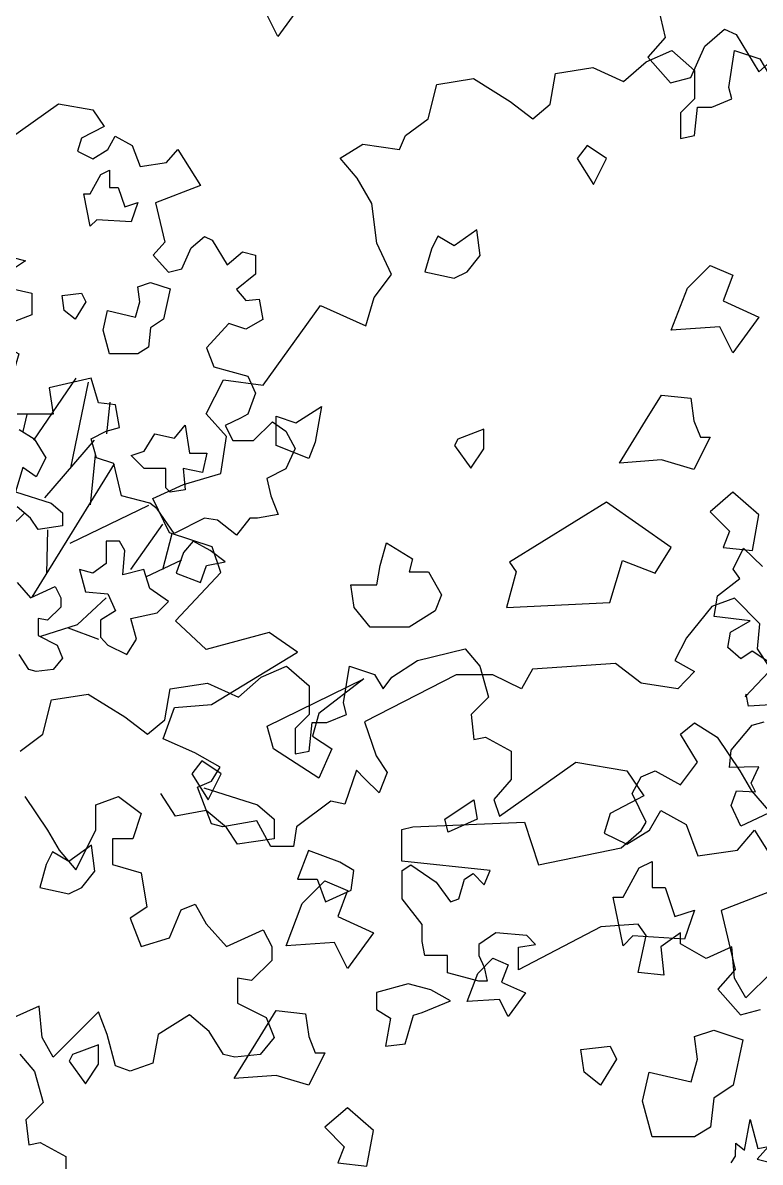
# Model space of a CAD drawing. Header units: inches. Extents: x 11.9 to 85.3, y 21.1 to 37.4.
# Drawn here: x 42.421 to 42.826, y 23.279 to 23.904 of the extents above; entities that cross this region are included whole.
import ezdxf

# ---------------------------------------------------------------- set-up
doc = ezdxf.new("R2010")
doc.units = ezdxf.units.IN
doc.header["$MEASUREMENT"] = 0
doc.layers.add('CAY', color=94, linetype='Continuous')
doc.layers.add('CAY-3', color=61, linetype='Continuous')

# ---------------------------------------------------------------- blocks, each defined once
blk = doc.blocks.new('A$C76451831')
at = {"layer": 'CAY'}
for p, q in [((3764, 1772.8), (3822.4, 1787)), ((3822.4, 1787), (3840.1, 1765.7)), ((3732.8, 1752.2), (3764, 1772.8)), ((3573, 1752.2), (3604.2, 1765.7)), ((3604.2, 1765.7), (3631.9, 1741.6)), ((3673.8, 1720.9), (3680.9, 1765.7)), ((3680.9, 1765.7), (3711.5, 1755.7)), ((3711.5, 1755.7), (3722.2, 1738)), ((3840.1, 1765.7), (3850.7, 1728)), ((3462.1, 1738), (3507.5, 1745.1)), ((3507.5, 1745.1), (3545.3, 1728)), ((3545.3, 1728), (3573, 1752.2)), ((3631.9, 1741.6), (3631.9, 1706.7)), ((3722.2, 1738), (3732.8, 1752.2)), ((3317.1, 1724.4), (3361.9, 1731.5)), ((3361.9, 1731.5), (3406.7, 1703.8)), ((3455.6, 1700.3), (3462.1, 1738)), ((3850.7, 1728), (3829.5, 1706.7)), ((3306.5, 1682.6), (3317.1, 1724.4)), ((3677.3, 1706.7), (3673.8, 1720.9)), ((3406.7, 1703.8), (3434.4, 1682.6)), ((3434.4, 1682.6), (3455.6, 1700.3)), ((3631.9, 1706.7), (3614.8, 1689.6)), ((3653.2, 1696.7), (3677.3, 1706.7)), ((3829.5, 1706.7), (3833, 1676.1)), ((3614.8, 1689.6), (3614.8, 1658.4)), ((3631.9, 1661.9), (3635.5, 1696.7)), ((3635.5, 1696.7), (3653.2, 1696.7)), ((3278.8, 1661.9), (3306.5, 1682.6)), ((3833, 1676.1), (3847.2, 1679)), ((3847.2, 1679), (3878.4, 1661.9)), ((3614.8, 1658.4), (3631.9, 1661.9)), ((3878.4, 1661.9), (3878.4, 1627.1)), ((3864.3, 1582.3), (3957.4, 1648.4)), ((3957.4, 1648.4), (4019.9, 1637.7)), ((4019.9, 1637.7), (4040.5, 1607.1)), ((3878.4, 1627.1), (3857.2, 1602.9)), ((3857.2, 1602.9), (3864.3, 1582.3)), ((4040.5, 1607.1), (3999.3, 1585.8)), ((4047.6, 1565.2), (4061.2, 1589.4)), ((4061.2, 1589.4), (4092.4, 1572.3)), ((3999.3, 1585.8), (3992.2, 1561.6)), ((3992.2, 1561.6), (4019.9, 1548.1)), ((4019.9, 1548.1), (4047.6, 1565.2)), ((4092.4, 1572.3), (4106.6, 1533.9)), ((4154.9, 1541), (4175.6, 1565.2)), ((4175.6, 1565.2), (4217.4, 1499.1)), ((4106.6, 1533.9), (4154.9, 1541)), ((4217.4, 1499.1), (4134.9, 1467.3)), ((4134.9, 1467.3), (4152, 1395.3)), ((4152, 1395.3), (4130.8, 1371.1)), ((4130.8, 1371.1), (4158.5, 1339.9)), ((3035.1, 1358.6), (3052.2, 1286.6)), ((4158.5, 1339.9), (4183.2, 1346.3)), ((3052.2, 1286.6), (3031, 1262.4)), ((2281, 794.5), (2332.5, 870.4)), ((2326.2, 761), (2347.8, 865.6)), ((2491.6, 827), (2512.8, 868.3)), ((2512.8, 868.3), (2561.2, 861.8)), ((2370.1, 802.5), (2374.1, 840.9)), ((2268, 805.1), (2272.9, 825.9)), ((2516.4, 799.3), (2491.6, 827)), ((2294.3, 724.1), (2354.9, 794.5)), ((2509.3, 753.8), (2516.4, 799.3)), ((2278.7, 602.9), (2379.6, 765.8)), ((2350.1, 715.8), (2356.4, 776.4)), ((2463.9, 740.3), (2509.3, 753.8)), ((2426.2, 723.2), (2463.9, 740.3)), ((2325.4, 669), (2421.3, 715.4)), ((2446.8, 681.3), (2426.2, 723.2)), ((2228.7, 665.9), (2269.2, 705.2)), ((2296.7, 631.7), (2297.9, 685.1)), ((2399.3, 636.8), (2438.6, 692.2)), ((2438.6, 636.8), (2450, 680.8)), ((2498.7, 664.2), (2446.8, 681.3)), ((2509.3, 632.9), (2498.7, 664.2)), ((2417.8, 627.7), (2461.8, 648.6)), ((2334.4, 569.5), (2369.4, 602.2)), ((2289.6, 555.4), (2334.4, 569.5)), ((2323, 565.2), (2360, 551.4))]:
    blk.add_line(p, q, dxfattribs=at)
for points in [[(4192.8, 1586), (4159, 1570.1), (4147.4, 1595.5), (4153.8, 1613.4), (4177, 1612.3), (4171.7, 1622.9), (4181.2, 1642.9), (4145.3, 1641.9), (4147.4, 1663), (4172.8, 1693.5), (4187.5, 1697.8)], [(4202.3, 1718.9), (4168.5, 1716.7), (4165.4, 1731.5), (4164.3, 1728.3), (4200.2, 1766.3), (4172.8, 1784.2), (4159, 1774.7), (4143.2, 1788.5), (4146.4, 1807.4), (4170.6, 1821.2), (4126.4, 1826.4), (4130.6, 1851.7), (4158, 1872.8), (4149.6, 1884.4), (4162.2, 1909.7), (4185.4, 1887.6)], [(2249.1, 1161.4), (2311.2, 1205.4), (2352.9, 1198.3), (2366.7, 1177.9), (2339.1, 1163.7), (2334.4, 1147.6), (2352.9, 1138.5), (2371.4, 1149.9), (2380.4, 1166.1), (2401.2, 1154.7), (2410.7, 1129.1), (2442.9, 1133.8), (2456.7, 1149.9), (2484.6, 1105.9), (2429.6, 1084.7), (2441, 1036.7), (2426.8, 1020.6), (2445.3, 999.7), (2461.8, 1004.1), (2473.2, 1029.6), (2489.3, 1043.4), (2498.7, 1039.1), (2517.2, 1008.8), (2535.7, 1024.9), (2551.8, 1020.6), (2551.8, 997.4), (2528.6, 978.9), (2540, 965.1), (2556.1, 967.1), (2560.8, 941.9), (2540, 930.1), (2519.2, 937.2), (2491.7, 907.3), (2500.7, 884.1), (2542.4, 872.7), (2551.8, 851.9), (2542.4, 826.3), (2533.3, 821.6), (2514.8, 812.5), (2523.9, 794.1), (2549.4, 794.1), (2572.6, 816.9), (2588.7, 805.5), (2600.1, 784.6), (2588.7, 759.5), (2565.6, 747.7), (2570.3, 726.8), (2579.3, 704), (2554.2, 699.3), (2544.7, 699.3), (2528.6, 678.5), (2505.4, 696.9), (2489.3, 699.3), (2452.3, 680.8), (2431.5, 710.7), (2422.5, 717.8), (2387.9, 726.8), (2378.5, 766.1), (2357.6, 773.2), (2350.9, 796.4), (2369.4, 805.5), (2385.5, 810.2), (2380.8, 837.7), (2360, 840.1), (2350.9, 870.4), (2299.8, 858.6), (2304.6, 826.3), (2260.5, 826.3)], [(2262.9, 807.8), (2281.4, 796.4), (2295.5, 773.2), (2283.7, 750), (2267.6, 761.4), (2258.6, 731.5), (2302.2, 717.8), (2316, 706), (2316, 689.9), (2286.1, 685.5), (2277, 699.3), (2260.5, 713.1)], [(4147.3, 1159.1), (4152.6, 1167.1), (4153.1, 1182.9), (4163.7, 1174.4), (4170.5, 1211.8), (4179.7, 1176.6), (4192.9, 1178.8), (4179.2, 1163.4), (4192.2, 1160.3)], [(2260.5, 620.6), (2277, 602.2), (2306.9, 615.9), (2314, 602.2), (2314, 590.8), (2297.5, 574.6), (2286.1, 576.6), (2286.1, 556.2), (2309.3, 544.4), (2316, 528.2), (2304.6, 514.5), (2283.7, 512.1), (2274.7, 514.5), (2262.9, 533)]]:
    blk.add_lwpolyline(points, dxfattribs=at)
for points in [[(3524.3, 1634.1), (3500.5, 1649.9), (3488.6, 1634.1), (3508.4, 1602.4)], [(3821.2, 1594.5), (3833.1, 1602.4), (3837, 1578.6), (3801.4, 1562.8), (3797.4, 1578.6)], [(3369.9, 1515.3), (3365.9, 1547), (3338.2, 1527.2), (3318.4, 1539), (3310.5, 1523.2), (3302.6, 1495.5), (3338.2, 1487.6), (3354, 1495.5)], [(4035, 1519.2), (4050.8, 1527.2), (4050.8, 1495.5), (4066.6, 1495.5), (4078.5, 1459.8), (4102.3, 1467.8), (4090.4, 1432.1), (4027.1, 1436.1), (4015.2, 1424.2), (4003.3, 1483.6), (4015.2, 1483.6)], [(3623.3, 1475.7), (3651, 1503.4), (3678.7, 1491.5), (3666.8, 1459.8), (3710.3, 1440), (3678.7, 1396.5), (3662.8, 1428.1), (3603.5, 1424.2)], [(3837.8, 1390.3), (3856.3, 1408.8), (3874.8, 1400.9), (3866.9, 1379.8), (3895.9, 1366.6), (3874.8, 1337.5), (3864.2, 1358.6), (3824.6, 1356)], [(2523.5, 1367), (2551.2, 1394.7), (2578.9, 1382.8), (2567, 1351.1), (2610.6, 1331.3), (2578.9, 1287.8), (2563.1, 1319.5), (2503.7, 1315.5)], [(3571.8, 1313.3), (3591.6, 1345), (3627.2, 1341), (3631.2, 1313.3), (3639.1, 1293.5), (3651, 1293.5), (3631.2, 1253.9), (3591.6, 1265.8), (3540.1, 1261.8)], [(4038.9, 1234.1), (4046.9, 1269.7), (4098.3, 1257.8), (4106.2, 1285.6), (4102.3, 1313.3), (4126, 1321.2), (4161.7, 1309.3), (4149.8, 1253.9), (4126, 1238), (4122.1, 1202.4), (4102.3, 1190.5), (4050.8, 1190.5)], [(3342.6, 1291.2), (3338.7, 1283.3), (3358.5, 1255.6), (3374.3, 1279.3), (3374.3, 1303.1)], [(3967.7, 1269.7), (3963.7, 1297.4), (3999.3, 1301.4), (4007.3, 1285.6), (3987.5, 1253.9)], [(3702.4, 1154.9), (3710.3, 1198.4), (3678.7, 1226.2), (3651, 1202.4), (3674.7, 1178.6), (3666.8, 1158.8)], [(2362.9, 1119.3), (2373.5, 1124.6), (2373.5, 1103.5), (2384.1, 1103.5), (2392, 1079.7), (2407.8, 1085), (2399.9, 1061.2), (2357.7, 1063.9), (2349.7, 1055.9), (2341.8, 1095.6), (2349.7, 1095.6)], [(2209.9, 855.3), (2183.5, 873.8), (2188.8, 889.6), (2180.8, 905.5), (2167.6, 916), (2165, 945.1), (2180.8, 950.3), (2196.7, 963.5), (2186.1, 987.3), (2199.3, 1016.3), (2231, 1024.3), (2270.6, 1013.7), (2254.7, 1003.1), (2244.2, 982), (2278.5, 974.1), (2278.5, 947.7), (2257.4, 939.8), (2236.3, 931.9), (2204.6, 937.1), (2199.3, 921.3), (2233.6, 916), (2262.7, 900.2), (2257.4, 881.7), (2220.4, 873.8)], [(2365.6, 929.2), (2370.9, 953), (2405.2, 945.1), (2410.4, 963.5), (2407.8, 982), (2423.6, 987.3), (2447.4, 979.4), (2439.5, 942.4), (2423.6, 931.9), (2421, 908.1), (2407.8, 900.2), (2373.5, 900.2)], [(2318.1, 953), (2315.4, 971.5), (2339.2, 974.1), (2344.5, 963.5), (2331.3, 942.4)], [(2577.1, 788.1), (2577.1, 823.8), (2600.8, 815.8), (2632.5, 835.6), (2624.6, 792.1), (2616.7, 772.3)], [(2415.7, 781.4), (2428.9, 802.5), (2452.7, 797.2), (2465.9, 813), (2471.2, 778.7), (2492.3, 778.7), (2487, 755), (2463.2, 760.2), (2465.9, 733.8), (2447.4, 731.2), (2442.1, 736.5), (2442.1, 760.2), (2415.7, 760.2), (2399.9, 776.1)], [(2392.2, 660), (2385.5, 671.4), (2369.4, 671.4), (2369.4, 643.8), (2352.9, 632), (2336.8, 636.8), (2343.9, 609.2), (2371.4, 606.9), (2380.8, 586), (2362.3, 574.6), (2362.3, 553.8), (2371.4, 544.4), (2394.6, 533), (2406.4, 551.4), (2399.3, 576.6), (2431.5, 583.7), (2445.3, 597.4), (2422.5, 613.6), (2415.4, 636.8), (2389.8, 630.1)], [(2475.5, 671.4), (2463.7, 657.6), (2454.7, 632), (2484.6, 620.6), (2491.7, 641.5), (2514.8, 646.2), (2496.4, 660)]]:
    blk.add_lwpolyline(points, close=True, dxfattribs=at)
at = {"layer": 'CAY-3'}
for p, q in [((3100.6, 1276), (3124.7, 1296.6)), ((3124.7, 1296.6), (3138.9, 1290.1)), ((3138.9, 1290.1), (3166.6, 1244.7)), ((3278.5, 1291.8), (3296.2, 1270.6)), ((3029.1, 1257), (3060.4, 1270.6)), ((3060.4, 1270.6), (3088.1, 1246.4)), ((3083.5, 1237.6), (3100.6, 1276)), ((3130, 1225.7), (3137, 1270.6)), ((3137, 1270.6), (3167.7, 1260.5)), ((3166.6, 1244.7), (3194.3, 1268.9)), ((3296.2, 1270.6), (3306.9, 1232.8)), ((3001.4, 1232.8), (3029.1, 1257)), ((3031, 1262.4), (3058.7, 1231.2)), ((3167.7, 1260.5), (3178.3, 1242.8)), ((2911.8, 1205.1), (2918.3, 1242.8)), ((2918.3, 1242.8), (2963.7, 1249.9)), ((2963.7, 1249.9), (3001.4, 1232.8)), ((3088.1, 1246.4), (3088.1, 1211.6)), ((2762.6, 1187.4), (2773.2, 1229.3)), ((2773.2, 1229.3), (2818.1, 1236.4)), ((2818.1, 1236.4), (2862.9, 1208.6)), ((3058.7, 1231.2), (3083.5, 1237.6)), ((3133.5, 1211.6), (3130, 1225.7)), ((3306.9, 1232.8), (3285.6, 1211.6)), ((3088.1, 1211.6), (3071, 1194.5)), ((3109.3, 1201.6), (3133.5, 1211.6)), ((3285.6, 1211.6), (3289.2, 1180.9)), ((2862.9, 1208.6), (2890.6, 1187.4)), ((2890.6, 1187.4), (2911.8, 1205.1)), ((3088.1, 1166.8), (3091.6, 1201.6)), ((3091.6, 1201.6), (3109.3, 1201.6)), ((2734.9, 1166.8), (2762.6, 1187.4)), ((3071, 1194.5), (3071, 1163.2)), ((3289.2, 1180.9), (3303.3, 1183.9)), ((3303.3, 1183.9), (3334.6, 1166.8)), ((2655.3, 1139), (2683, 1156.1)), ((2683, 1156.1), (2727.8, 1149.6)), ((2727.8, 1149.6), (2734.9, 1166.8)), ((3071, 1163.2), (3088.1, 1166.8)), ((3334.6, 1166.8), (3334.6, 1131.9)), ((2676, 1114.8), (2655.3, 1139)), ((2693.6, 1083.6), (2676, 1114.8)), ((2700.1, 1035.2), (2693.6, 1083.6)), ((2717.8, 996.9), (2700.1, 1035.2)), ((2696.6, 969.1), (2717.8, 996.9)), ((2686.6, 934.3), (2696.6, 969.1)), ((2561.2, 861.8), (2631.1, 959.1)), ((2631.1, 959.1), (2686.6, 934.3)), ((2453.9, 573.9), (2509.3, 632.9)), ((3137, 601.7), (3109.3, 591.6)), ((3167.7, 570.4), (3137, 601.7)), ((3109.3, 591.6), (3078.1, 553.3)), ((2491.6, 539.1), (2453.9, 573.9)), ((2568.3, 559.8), (2491.6, 539.1)), ((2603, 535.6), (2568.3, 559.8)), ((3164.8, 539.7), (3167.7, 570.4)), ((3078.1, 553.3), (3063.9, 525.6)), ((2498.1, 471.6), (2603, 535.6)), ((3192.5, 497.8), (3164.8, 539.7)), ((2991.4, 522), (2890.2, 514.9)), ((3022.7, 497.8), (2991.4, 522)), ((3063.9, 525.6), (3088.1, 512)), ((2797, 507.9), (2685, 450.4)), ((2841.8, 507.9), (2797, 507.9)), ((2876.6, 490.8), (2841.8, 507.9)), ((2890.2, 514.9), (2876.6, 490.8)), ((3088.1, 512), (3067.5, 490.8)), ((3067.5, 490.8), (3022.7, 497.8)), ((2439.1, 429.8), (2452.7, 468.1)), ((2452.7, 468.1), (2498.1, 471.6)), ((2685, 450.4), (2699.2, 409.1)), ((3071, 435.3), (3088.1, 449.5)), ((3088.1, 449.5), (3115.8, 431.8)), ((3091.6, 401.1), (3071, 435.3)), ((3115.8, 431.8), (3143.5, 390.5)), ((2477.5, 412.7), (2439.1, 429.8)), ((2508.7, 395), (2477.5, 412.7)), ((2699.2, 409.1), (2712.7, 388.5)), ((2498.1, 377.9), (2508.7, 395)), ((2675.1, 391.3), (2660.8, 350.1)), ((2685, 381.4), (2675.1, 391.3)), ((3022.7, 383.4), (3039.8, 390.5)), ((3039.8, 390.5), (3071, 373.4)), ((3071, 373.4), (3091.6, 401.1)), ((3143.5, 390.5), (3157.7, 366.3)), ((2481, 370.8), (2498.1, 377.9)), ((2702.7, 363.7), (2685, 381.4)), ((2712.7, 388.5), (2702.7, 363.7)), ((3012, 362.8), (3022.7, 383.4)), ((2453.8, 335.1), (2436.1, 362.9)), ((2498.1, 326), (2481, 370.8)), ((2488.6, 369.9), (2554, 349.3)), ((3029.1, 328), (3012, 362.8)), ((3157.7, 366.3), (3178.3, 342.1)), ((2269.8, 359.3), (2297.6, 318)), ((2356.5, 349.3), (2384.2, 359.3)), ((2356.5, 318), (2356.5, 349.3)), ((2384.2, 359.3), (2411.9, 338.7)), ((2554, 349.3), (2574.7, 331.6)), ((2643.7, 353.7), (2601.9, 322.4)), ((2660.8, 350.1), (2643.7, 353.7)), ((2411.9, 338.7), (2401.9, 307.4)), ((2491.5, 342.2), (2453.8, 335.1)), ((2516.3, 321.6), (2491.5, 342.2)), ((2511.7, 322.4), (2498.1, 326)), ((2553.5, 329.5), (2511.7, 322.4)), ((2529.9, 300.9), (2516.3, 321.6)), ((2570.6, 298.2), (2553.5, 329.5)), ((2574.7, 331.6), (2574.7, 307.4)), ((2601.9, 322.4), (2598.3, 298.2)), ((2730.4, 318.9), (2744, 322.4)), ((2744, 322.4), (2880.2, 328)), ((2880.2, 328), (2897.3, 276)), ((3022.7, 317.9), (3029.1, 328)), ((2297.6, 318), (2311.7, 293.8)), ((2332.3, 269.7), (2356.5, 318)), ((2377.2, 307.4), (2377.2, 276.1)), ((2401.9, 307.4), (2377.2, 307.4)), ((2574.7, 307.4), (2529.9, 300.9)), ((2730.4, 280.5), (2730.4, 318.9)), ((2998.5, 296.7), (3022.7, 317.9)), ((2311.7, 293.8), (2332.3, 269.7)), ((2598.3, 298.2), (2570.6, 298.2)), ((2897.3, 276), (2998.5, 296.7)), ((2838.3, 269), (2730.4, 280.5)), ((2377.2, 276.1), (2411.9, 266.1)), ((2411.9, 266.1), (2419, 224.2)), ((2731, 269), (2741.6, 276)), ((2731, 234.2), (2731, 269)), ((2741.6, 276), (2772.3, 254.8)), ((2807.1, 258.3), (2817.7, 265.4)), ((2817.7, 265.4), (2831.2, 251.3)), ((2831.2, 251.3), (2838.3, 269)), ((2772.3, 254.8), (2790, 230.6)), ((2800, 234.2), (2807.1, 258.3)), ((2419, 224.2), (2398.4, 210.7)), ((2460.9, 220.7), (2478, 227.8)), ((2478, 227.8), (2491.5, 203.6)), ((2755.2, 202.9), (2731, 234.2)), ((2790, 230.6), (2800, 234.2)), ((2398.4, 210.7), (2411.9, 175.9)), ((2446.7, 186.5), (2460.9, 220.7)), ((2491.5, 203.6), (2516.3, 175.9)), ((2516.3, 175.9), (2561.1, 196.5)), ((2561.1, 196.5), (2571.7, 175.9)), ((2755.2, 182.3), (2755.2, 202.9)), ((2973.7, 200), (2873.1, 147.5)), ((3019.1, 203.5), (2973.7, 200)), ((3029.1, 189.3), (3019.1, 203.5)), ((2411.9, 175.9), (2446.7, 186.5)), ((2758.7, 165.1), (2755.2, 182.3)), ((2845.4, 192.9), (2824.7, 178.7)), ((2883.1, 189.3), (2845.4, 192.9)), ((2893.7, 178.7), (2883.1, 189.3)), ((3019.1, 144.5), (3029.1, 189.3)), ((3071, 192.9), (3046.8, 175.8)), ((3071, 179.3), (3071, 192.9)), ((2571.7, 175.9), (2571.7, 158.8)), ((2824.7, 178.7), (2824.7, 165.1)), ((2873.1, 175.2), (2893.7, 178.7)), ((2873.1, 147.5), (2873.1, 175.2)), ((3046.8, 175.8), (3050.4, 141)), ((3102.3, 161.6), (3071, 179.3)), ((3133.5, 175.8), (3102.3, 161.6)), ((3137, 137.4), (3133.5, 175.8)), ((2571.7, 158.8), (2547, 134.6)), ((2786.4, 165.1), (2758.7, 165.1)), ((2786.4, 143.9), (2786.4, 165.1)), ((2824.7, 165.1), (2831.2, 151)), ((2824.7, 133.9), (2786.4, 143.9)), ((2831.2, 151), (2834.8, 133.9)), ((3050.4, 141), (3019.1, 144.5)), ((3181.9, 144.5), (3150.6, 113.3)), ((2529.9, 137.5), (2529.9, 106.9)), ((2547, 134.6), (2529.9, 137.5)), ((2834.8, 133.9), (2824.7, 133.9)), ((3150.6, 113.3), (3137, 137.4)), ((2287.5, 103.3), (2256.3, 89.2)), ((2291.1, 65), (2287.5, 103.3)), ((2529.9, 106.9), (2564.7, 89.2)), ((2360.1, 96.2), (2335.9, 72.1)), ((2370.7, 68.5), (2360.1, 96.2)), ((2470.9, 92.7), (2432.6, 68.5)), ((2495.1, 72.1), (2470.9, 92.7)), ((2564.7, 89.2), (2574.7, 65)), ((2335.9, 72.1), (2304.6, 40.8)), ((2512.8, 44.3), (2495.1, 72.1)), ((2304.6, 40.8), (2291.1, 65)), ((2380.7, 30.2), (2370.7, 68.5)), ((2432.6, 68.5), (2426.1, 33.7)), ((2574.7, 65), (2557.6, 44.3)), ((2526.3, 40.8), (2512.8, 44.3)), ((2557.6, 44.3), (2526.3, 40.8)), ((2398.4, 23.7), (2380.7, 30.2)), ((2426.1, 33.7), (2398.4, 23.7))]:
    blk.add_line(p, q, dxfattribs=at)
for points in [[(2980.4, 1138.9), (2956.7, 1154.8), (2944.8, 1138.9), (2964.6, 1107.2)], [(2826, 1020.1), (2822.1, 1051.8), (2794.4, 1032), (2774.6, 1043.9), (2766.7, 1028), (2758.7, 1000.3), (2794.4, 992.4), (2810.2, 1000.3)], [(3079.4, 980.5), (3107.1, 1008.2), (3134.8, 996.3), (3123, 964.7), (3166.5, 944.9), (3134.8, 901.3), (3119, 933), (3059.6, 929)], [(3027.9, 818.1), (3047.7, 849.8), (3083.4, 845.8), (3087.3, 818.1), (3095.2, 798.3), (3107.1, 798.3), (3087.3, 758.7), (3047.7, 770.6), (2996.3, 766.6)], [(2798.8, 796), (2794.8, 788.1), (2814.6, 760.4), (2830.5, 784.1), (2830.5, 807.9)], [(3158.6, 659.7), (3166.5, 703.3), (3134.8, 731), (3107.1, 707.2), (3130.9, 683.5), (3123, 663.7)], [(3039.8, 632), (3059.6, 663.7), (2980.4, 719.1), (2862.1, 645.5), (2870, 633.6), (2858.2, 590.1), (2984.4, 596.3), (3000.2, 647.8)], [(2739.4, 633.6), (2763.2, 633.6), (2779, 605.9), (2771.1, 586.1), (2739.4, 566.3), (2691.9, 566.3), (2672.1, 590.1), (2668.1, 617.8), (2699.8, 617.8), (2703.8, 641.6), (2711.7, 669.3), (2743.4, 649.5)], [(2573.8, 417.4), (2565.9, 445.1), (2684, 503), (2629.2, 460.9), (2621.3, 433.2), (2645.1, 417.4), (2629.2, 381.7)], [(2654.9, 279), (2616.6, 293.2), (2603, 258.3), (2627.2, 258.3), (2637.2, 230.6), (2668.5, 244.8), (2672, 269)], [(2765.8, 123.3), (2738.1, 130.3), (2699.7, 119.7), (2699.7, 99.1), (2716.8, 88.5), (2710.4, 54.3), (2734.5, 57.2), (2744.6, 92), (2755.2, 95.5), (2790, 109.7)]]:
    blk.add_lwpolyline(points, close=True, dxfattribs=at)

msp = doc.modelspace()

# ---------------------------------------------------------------- block references
at = {"layer": 'CAY', "xscale": 0.0004489089019145984, "yscale": 0.0004489089019145984, "zscale": 0.0004489089019145984}
for p in [(41.40361, 23.31792), (40.94818, 22.75806)]:
    msp.add_blockref('A$C76451831', p, dxfattribs=at)

doc.saveas('drawing.dxf')
